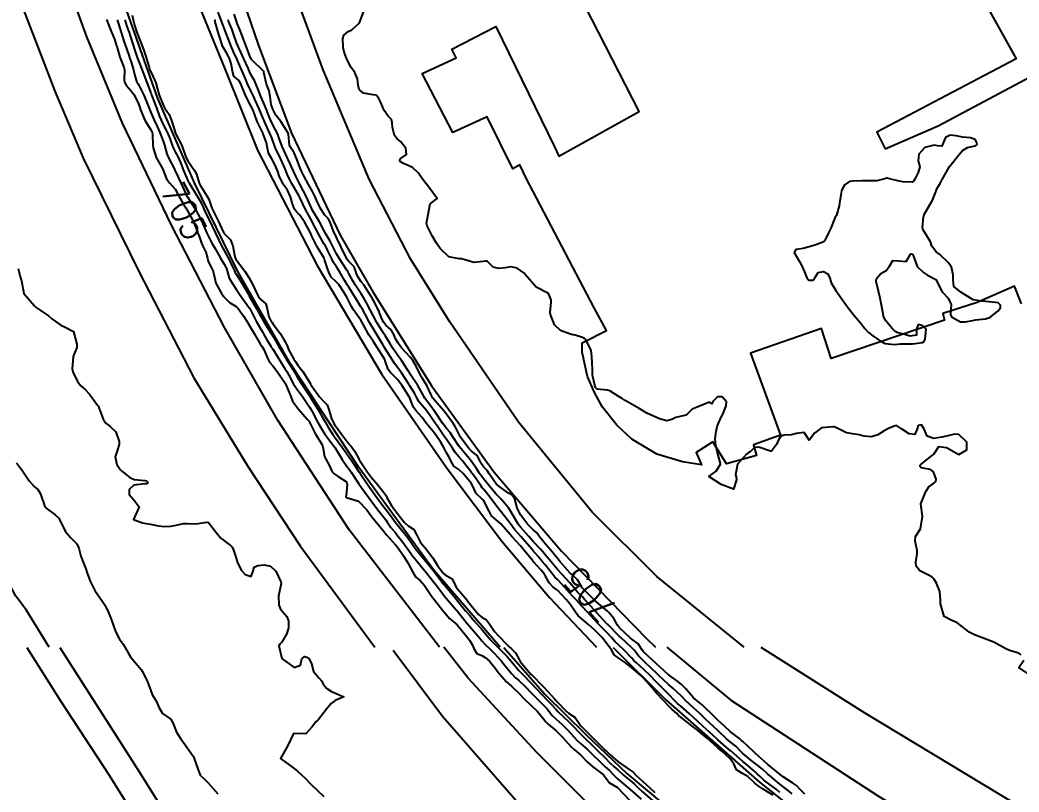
# Model space of a CAD drawing. Header units: metres. Extents: x 298520 to 308411, y 7433745 to 7450750.
# Drawn here: x 307827.7 to 307987.7, y 7434226.7 to 7434350.4 of the extents above; entities that cross this region are included whole.
import ezdxf
from ezdxf.enums import TextEntityAlignment as Align

# ---------------------------------------------------------------- set-up
doc = ezdxf.new("R2010")
doc.units = ezdxf.units.M
doc.header["$LTSCALE"] = 10
for name, color, linetype in [('Cotas', 45, 'Continuous'), ('Curvas de Nivel 1m', 11, 'Continuous'), ('Curvas de Nivel 5m', 15, 'Continuous'), ('Edificações', 30, 'Continuous'), ('Hidrografia', 140, 'Continuous'), ('Linha Férrea', 251, 'TRACKS'), ('Vias Primárias', 230, 'Continuous')]:
    doc.layers.add(name, color=color, linetype=linetype)
doc.styles.add('Style-STANDARD', font='STANDARD.shx')
doc.linetypes.add('TRACKS', pattern='A,0.15,[130,ltypeshp.shx,S=0.25,R=0,X=0,Y=0],0.15', length=0.3)

msp = doc.modelspace()

# ---------------------------------------------------------------- linework, layer by layer
at = {"layer": 'Curvas de Nivel 1m', "flags": 128}
for points, elevation in [([(307845.68, 7434351.2), (307845.88, 7434350.41), (307846.07, 7434349.6), (307846.46, 7434348.4), (307846.85, 7434347.32), (307847.24, 7434346.39), (307847.51, 7434345.7), (307847.94, 7434344.38), (307848.4, 7434342.77), (307848.54, 7434342.37), (307848.78, 7434341.87), (307849.49, 7434340.36), (307849.77, 7434339.35), (307850.04, 7434338.36), (307850.72, 7434336.64), (307850.89, 7434336.35), (307851.64, 7434335.27), (307852, 7434334.33), (307852.57, 7434332.42), (307852.61, 7434332.32), (307852.63, 7434332.28), (307852.66, 7434332.2), (307853.65, 7434330.31), (307854.2, 7434328.73), (307854.37, 7434328.3), (307854.62, 7434327.86), (307855.7, 7434326.28), (307856, 7434325.69), (307856.42, 7434324.27), (307856.57, 7434323.95), (307857.67, 7434322.26), (307857.96, 7434321.69), (307858.47, 7434320.25), (307858.49, 7434320.21), (307858.52, 7434320.13), (307859.46, 7434318.24), (307860.34, 7434316.37), (307860.4, 7434316.23), (307860.47, 7434316.14), (307861.46, 7434315.21), (307861.81, 7434314.21), (307862.14, 7434312.49), (307862.26, 7434312.2), (307862.32, 7434312.1), (307862.42, 7434311.92), (307863.72, 7434310.19), (307864.39, 7434309.15), (307864.94, 7434308.17), (307865.38, 7434307.16), (307865.87, 7434306.16), (307866.35, 7434305.56), (307867.13, 7434304.94), (307867.34, 7434304.14), (307867.6, 7434302.85), (307867.97, 7434302.13), (307868.1, 7434301.93), (307868.3, 7434301.66), (307869.45, 7434300.12), (307870.27, 7434298.72), (307870.49, 7434298.33), (307870.55, 7434298.11), (307870.72, 7434297.64), (307871.58, 7434296.09), (307871.83, 7434295.68), (307872.22, 7434295.12), (307873.03, 7434294.07), (307874.18, 7434292.2), (307874.27, 7434292.06), (307874.47, 7434291.77), (307875.69, 7434290.04), (307876.16, 7434289.5), (307876.91, 7434288.78), (307877.19, 7434288.02), (307877.6, 7434286.53), (307877.87, 7434286.01), (307877.96, 7434285.86), (307878.11, 7434285.63), (307879.27, 7434284), (307880.08, 7434282.92), (307880.86, 7434281.98), (307881.37, 7434281.28), (307882.04, 7434280.02), (307882.07, 7434279.96), (307882.12, 7434279.88), (307883.37, 7434277.95), (307884.01, 7434277.12), (307885.02, 7434275.93), (307885.98, 7434274.73), (307886.33, 7434274.27), (307886.5, 7434273.91), (307887.21, 7434272.65), (307887.76, 7434271.89), (307887.84, 7434271.79), (307887.94, 7434271.66), (307889.3, 7434269.88), (307889.92, 7434269.35), (307890.81, 7434268.76), (307891.27, 7434267.85), (307891.89, 7434266.7), (307892.61, 7434265.83), (307893.86, 7434264.24), (307894.12, 7434263.82), (307894.62, 7434263.03), (307895.5, 7434261.8), (307895.82, 7434261.53), (307896.92, 7434260.88), (307897.45, 7434259.78), (307897.57, 7434259.54), (307897.8, 7434259.27), (307899.06, 7434257.76), (307899.77, 7434256.86), (307900.69, 7434255.74), (307901.18, 7434255.16), (307901.74, 7434254.69), (307902.37, 7434254.34), (307902.86, 7434253.71), (307903.71, 7434252.46), (307904.4, 7434251.69), (307905.69, 7434250.35), (307906.03, 7434250.02), (307906.46, 7434249.67), (307907.07, 7434249.05), (307907.67, 7434247.96), (307907.82, 7434247.65), (307908.63, 7434246.66), (307909.54, 7434245.63), (307909.63, 7434245.53), (307911.53, 7434243.61), (307911.61, 7434243.52), (307913.36, 7434241.58), (307913.46, 7434241.46), (307913.58, 7434241.35), (307915.3, 7434239.56), (307915.56, 7434239.37), (307916.65, 7434238.64), (307917.4, 7434237.53), (307917.54, 7434237.34), (307919.38, 7434235.51), (307919.51, 7434235.38), (307921.41, 7434233.49), (307921.49, 7434233.41), (307922.27, 7434232.69), (307923.47, 7434231.63), (307923.66, 7434231.46), (307925.45, 7434230.22), (307925.93, 7434229.92), (307926.38, 7434229.43), (307926.92, 7434228.9), (307927.43, 7434228.44), (307928.58, 7434227.4), (307929.41, 7434226.66)], 702), ([(307949.42, 7434226.67), (307948.8, 7434227.16), (307947.43, 7434228.18), (307946.87, 7434228.61), (307946.29, 7434229.19), (307945.86, 7434229.61), (307945.45, 7434229.95), (307943.96, 7434231.22), (307943.47, 7434231.63), (307941.61, 7434233.25), (307941.55, 7434233.3), (307941.49, 7434233.35), (307940.77, 7434233.99), (307939.51, 7434235.11), (307939.33, 7434235.27), (307937.54, 7434236.87), (307937.06, 7434237.3), (307936.28, 7434238.04), (307935.56, 7434238.71), (307934.89, 7434239.33), (307933.57, 7434240.47), (307933.1, 7434240.87), (307932.62, 7434241.35), (307931.6, 7434242.39), (307930.6, 7434243.38), (307929.62, 7434244.38), (307928.66, 7434245.4), (307927.65, 7434246.38), (307926.45, 7434247.43), (307926.05, 7434247.82), (307925.67, 7434248.23), (307924.49, 7434249.45), (307923.69, 7434250.2), (307923.04, 7434250.81), (307922.44, 7434251.48), (307921.71, 7434252.26), (307920.49, 7434253.5), (307919.74, 7434254.3), (307918.63, 7434255.52), (307917.77, 7434256.47), (307916.74, 7434257.55), (307916.28, 7434258.04), (307915.79, 7434258.59), (307914.95, 7434259.57), (307913.81, 7434260.75), (307913.4, 7434261.17), (307913.07, 7434261.59), (307911.85, 7434263.1), (307911.41, 7434263.61), (307910.69, 7434264.45), (307909.87, 7434265.42), (307909.69, 7434265.63), (307908.27, 7434267.28), (307907.94, 7434267.65), (307907.9, 7434267.69), (307906.98, 7434268.73), (307906.26, 7434269.67), (307906.13, 7434269.88), (307905.93, 7434270.18), (307904.76, 7434271.69), (307903.96, 7434272.7), (307903.19, 7434273.71), (307902.67, 7434274.4), (307901.99, 7434275.2), (307901.75, 7434275.48), (307901.58, 7434275.73), (307900.5, 7434277.25), (307900.14, 7434277.75), (307900.09, 7434277.81), (307900.02, 7434277.91), (307898.6, 7434279.76), (307898.05, 7434280.39), (307897.41, 7434281.13), (307896.99, 7434281.79), (307896.08, 7434283.17), (307895.63, 7434283.8), (307894.52, 7434285.4), (307894.23, 7434285.82), (307894.12, 7434285.99), (307892.84, 7434287.83), (307892.15, 7434288.65), (307891.59, 7434289.28), (307891.29, 7434289.85), (307890.92, 7434290.61), (307890.18, 7434291.78), (307890.12, 7434291.87), (307890, 7434292.06), (307888.82, 7434293.88), (307888.22, 7434294.7), (307887.71, 7434295.38), (307887.39, 7434295.9), (307886.26, 7434297.68), (307886.11, 7434297.92), (307885.88, 7434298.31), (307884.95, 7434299.93), (307884.29, 7434301), (307883.72, 7434301.95), (307883.01, 7434303.27), (307882.65, 7434303.96), (307882.34, 7434304.48), (307881.76, 7434305.38), (307881.41, 7434305.97), (307880.38, 7434307.59), (307880.12, 7434307.99), (307879.75, 7434308.63), (307878.98, 7434310), (307878.41, 7434310.86), (307877.95, 7434311.55), (307877.71, 7434312.02), (307877.05, 7434313.42), (307876.74, 7434314.04), (307876.64, 7434314.22), (307876.46, 7434314.52), (307875.58, 7434316.05), (307874.58, 7434317.98), (307874.54, 7434318.06), (307874.5, 7434318.12), (307873.45, 7434320.07), (307872.54, 7434321.98), (307872.51, 7434322.05), (307872.5, 7434322.08), (307872.44, 7434322.18), (307871.33, 7434324.1), (307871.07, 7434324.59), (307870.59, 7434325.59), (307870.34, 7434326.11), (307870.18, 7434326.54), (307869.5, 7434328.12), (307868.64, 7434329.88), (307868.56, 7434330.05), (307868.52, 7434330.13), (307868.05, 7434331.53), (307867.81, 7434332.14), (307867.06, 7434333.79), (307866.88, 7434334.16), (307866.82, 7434334.29), (307866.7, 7434334.62), (307866.05, 7434336.17), (307865.45, 7434337.46), (307865.11, 7434338.18), (307865, 7434338.43), (307864.75, 7434338.93), (307864.17, 7434340.19), (307863.72, 7434341.24), (307863.33, 7434342.19), (307862.8, 7434343.45), (307862.46, 7434344.21), (307861.94, 7434345.33), (307861.56, 7434346.22), (307860.86, 7434347.98), (307860.76, 7434348.23), (307860.7, 7434348.4), (307860.02, 7434350.24), (307859.46, 7434351.68)], 703), ([(307988.05, 7434248.69), (307987.69, 7434248.99), (307986.34, 7434249.36), (307985.69, 7434249.62), (307983.7, 7434250.74), (307981.71, 7434251.5), (307980.6, 7434251.9), (307979.73, 7434252.34), (307979.16, 7434252.8), (307977.74, 7434253.9), (307977.08, 7434254.15), (307975.75, 7434254.84), (307975.16, 7434256.85), (307975.14, 7434257.49), (307975.03, 7434258.85), (307974.49, 7434260.18), (307974.09, 7434260.86), (307973.83, 7434261.16), (307973.21, 7434261.49), (307971.84, 7434262.14), (307971.25, 7434262.9), (307971.19, 7434263.56), (307971.4, 7434264.89), (307971.38, 7434265.4), (307971.1, 7434266.9), (307971.12, 7434267.68), (307971.92, 7434268.89), (307972.28, 7434270.88), (307971.97, 7434272.89), (307972.8, 7434274.88), (307973.28, 7434275.6), (307974.01, 7434276.14), (307974.38, 7434276.49), (307974.46, 7434276.86), (307974.03, 7434278), (307973.54, 7434278.37), (307972.04, 7434278.67), (307971.88, 7434278.89), (307971.86, 7434279.08), (307972.05, 7434279.23), (307974.06, 7434280.86), (307974.85, 7434282.08), (307976.08, 7434281.9), (307978.06, 7434280.81), (307979.34, 7434281.53), (307979.37, 7434282.8), (307978.1, 7434283.98), (307977.36, 7434284.07), (307976.1, 7434283.71), (307975.36, 7434283.59), (307974.1, 7434283.34), (307972.98, 7434283.75), (307972.55, 7434284.88), (307972.12, 7434285.55), (307971.59, 7434285.43), (307971.38, 7434284.9), (307971.02, 7434283.98), (307970.11, 7434284.13), (307968.92, 7434284.92), (307968.12, 7434285.44), (307967.7, 7434285.35), (307966.83, 7434284.95), (307966.11, 7434284.57), (307965.13, 7434283.94), (307964.1, 7434283.64), (307962.84, 7434283.74), (307962.1, 7434283.93), (307961.03, 7434284.09), (307960.11, 7434284.26), (307958.51, 7434285.05), (307958.12, 7434285.21), (307957.93, 7434285.24), (307956.11, 7434285.08), (307954.97, 7434284.23), (307954.09, 7434283.1), (307953.3, 7434284.31), (307952.1, 7434284.17), (307951.27, 7434283.97), (307950.1, 7434283.89), (307949.55, 7434283.71), (307949.18, 7434283.16), (307948.86, 7434282.38), (307948.07, 7434281.31), (307947.92, 7434281.32), (307946.07, 7434281.97), (307945.38, 7434281.9), (307944.66, 7434281.21), (307944.28, 7434281), (307944.06, 7434280.86), (307942.62, 7434279.24), (307942.31, 7434277.53), (307942.41, 7434277.24), (307942.5, 7434276.76), (307941.99, 7434275.25), (307940, 7434276.01), (307938.02, 7434277.29), (307939.2, 7434278.11), (307939.93, 7434279.27), (307939.93, 7434279.38), (307939.37, 7434281.28), (307939.14, 7434282.22), (307939.05, 7434283.28), (307939.16, 7434284.22), (307939.39, 7434285.28), (307939.58, 7434285.82), (307940.14, 7434286.97), (307940.24, 7434287.17), (307940.28, 7434287.27), (307940.84, 7434288.58), (307940.87, 7434289.26), (307940.17, 7434290.04), (307939.42, 7434290.03), (307938.69, 7434289.28), (307938.52, 7434288.93), (307938.16, 7434289.11), (307938, 7434289.13), (307936.15, 7434288.4), (307935.4, 7434288.07), (307934.65, 7434287.33), (307934.36, 7434287.12), (307934.14, 7434287.04), (307932.74, 7434286.75), (307932.13, 7434286.42), (307931.32, 7434286.18), (307930.13, 7434286.52), (307928.14, 7434287.41), (307926.88, 7434288.16), (307926.15, 7434288.58), (307924.66, 7434289.45), (307924.17, 7434289.75), (307923.5, 7434290.13), (307922.18, 7434291.01), (307921.8, 7434291.11), (307920.18, 7434291.26), (307919.91, 7434291.51), (307919.79, 7434291.91), (307919.44, 7434293.52), (307919.39, 7434294.35), (307919.38, 7434295.52), (307919.33, 7434296.44), (307919.21, 7434297.52), (307918.28, 7434299.26), (307918.14, 7434299.4), (307917.83, 7434299.54), (307916.63, 7434299.9), (307916.29, 7434299.99), (307915.71, 7434300.14), (307914.29, 7434300.67), (307913.32, 7434301.59), (307912.67, 7434303.25), (307912.64, 7434303.6), (307912.78, 7434305.16), (307912.79, 7434305.6), (307912.37, 7434306.6), (307910.38, 7434307.63), (307908.63, 7434309.65), (307908.41, 7434309.89), (307907.37, 7434310.63), (307906.41, 7434310.85), (307905.41, 7434310.7), (307904.41, 7434310.62), (307903.51, 7434310.81), (307902.58, 7434311.72), (307902.42, 7434311.79), (307902.35, 7434311.79), (307901.93, 7434311.73), (307900.42, 7434311.55), (307899.73, 7434311.76), (307898.43, 7434312.12), (307898.07, 7434312.14), (307896.43, 7434312.45), (307895.04, 7434313.81), (307894.46, 7434314.67), (307893.74, 7434315.83), (307892.92, 7434317.41), (307892.84, 7434317.84), (307893.12, 7434319.23), (307893.2, 7434319.83), (307893.4, 7434320.97), (307894.54, 7434321.82), (307893.02, 7434323.84), (307892.58, 7434324.41), (307891.98, 7434325.24), (307891.55, 7434325.86), (307890.61, 7434326.79), (307889.04, 7434327.46), (307888.62, 7434327.73), (307888.55, 7434327.89), (307888.63, 7434328.17), (307889.63, 7434328.88), (307889.54, 7434329.88), (307888.65, 7434330.93), (307888.13, 7434331.37), (307887.72, 7434331.9), (307887.39, 7434333.2), (307887.34, 7434333.91), (307887.23, 7434334.45), (307886.7, 7434335.01), (307886.07, 7434335.93), (307885.5, 7434337.17), (307885.17, 7434337.94), (307884.75, 7434338.34), (307884.29, 7434338.4), (307882.75, 7434338.66), (307882.07, 7434339.29), (307881.89, 7434339.97), (307881.76, 7434340.97), (307881.34, 7434341.98), (307880.79, 7434342.77), (307880.11, 7434344), (307879.72, 7434345.11), (307879.5, 7434346), (307879.41, 7434347.45), (307879.59, 7434348), (307880.3, 7434348.57), (307880.87, 7434348.83), (307882.12, 7434349.97), (307882.78, 7434351.84)], 706), ([(307843.32, 7434350.44), (307843.53, 7434349.78), (307843.93, 7434348.43), (307844.43, 7434346.83), (307844.57, 7434346.42), (307844.83, 7434345.7), (307845.15, 7434344.75), (307845.26, 7434344.41), (307845.54, 7434343.67), (307845.91, 7434342.4), (307846.06, 7434341.68), (307846.47, 7434340.39), (307846.59, 7434340.22), (307846.76, 7434339.96), (307847.58, 7434338.38), (307848.18, 7434336.91), (307848.39, 7434336.37), (307848.71, 7434335.6), (307849.24, 7434334.36), (307849.72, 7434333.32), (307850.15, 7434332.36), (307850.65, 7434331), (307850.82, 7434330.52), (307850.86, 7434330.35), (307851.25, 7434328.96), (307851.52, 7434328.34), (307852.52, 7434326.4), (307852.55, 7434326.32), (307852.57, 7434326.29), (307852.59, 7434326.25), (307853.51, 7434324.31), (307854.31, 7434322.54), (307854.42, 7434322.3), (307854.54, 7434322.1), (307855.67, 7434320.29), (307856.51, 7434318.78), (307856.67, 7434318.45), (307856.75, 7434318.28), (307857, 7434317.77), (307857.66, 7434316.26), (307857.91, 7434315.7), (307858.46, 7434314.67), (307858.7, 7434314.25), (307859.02, 7434313.67), (307859.84, 7434312.24), (307860.41, 7434311.29), (307860.79, 7434310.6), (307860.91, 7434310.22), (307861.25, 7434309.07), (307861.74, 7434308.21), (307862.37, 7434307.3), (307863.08, 7434306.19), (307864.34, 7434304.48), (307864.53, 7434304.18), (307864.76, 7434303.74), (307865.55, 7434302.17), (307866.29, 7434300.87), (307866.56, 7434300.43), (307866.73, 7434300.15), (307867.28, 7434299.15), (307867.92, 7434298.14), (307868.26, 7434297.61), (307869.16, 7434296.12), (307870.22, 7434294.49), (307870.36, 7434294.26), (307870.46, 7434294.11), (307870.81, 7434293.5), (307871.54, 7434292.09), (307871.78, 7434291.68), (307872.17, 7434291.18), (307872.98, 7434290.07), (307874.15, 7434288.33), (307874.32, 7434288.06), (307874.52, 7434287.67), (307875.36, 7434286.05), (307876.1, 7434284.75), (307876.37, 7434284.31), (307876.56, 7434284.03), (307878.06, 7434282.09), (307878.12, 7434282.01), (307878.21, 7434281.86), (307879.31, 7434280), (307880.03, 7434279), (307880.47, 7434278.43), (307880.78, 7434277.98), (307882, 7434276.1), (307882.09, 7434275.96), (307882.35, 7434275.59), (307883.53, 7434273.94), (307883.96, 7434273.35), (307885.04, 7434271.93), (307885.93, 7434270.81), (307886.33, 7434270.32), (307886.59, 7434269.91), (307887.11, 7434269.1), (307887.91, 7434268.18), (307888.15, 7434267.89), (307889.03, 7434266.74), (307889.67, 7434265.87), (307889.87, 7434265.59), (307890.59, 7434264.59), (307891.18, 7434263.85), (307891.84, 7434263.05), (307892.83, 7434261.83), (307893.81, 7434260.59), (307894.41, 7434259.81), (307895.79, 7434258.05), (307895.9, 7434257.91), (307895.99, 7434257.8), (307897.6, 7434255.93), (307897.73, 7434255.77), (307899.33, 7434253.75), (307899.73, 7434253.3), (307901.07, 7434251.73), (307901.35, 7434251.38), (307901.7, 7434250.97), (307902.29, 7434250.31), (307902.9, 7434249.71), (307903.31, 7434249.33), (307903.68, 7434248.98), (307904.82, 7434247.69), (307905.65, 7434246.69), (307906.48, 7434245.67), (307907.04, 7434245.07), (307907.62, 7434244.58), (307908.64, 7434243.64), (307909.6, 7434242.64), (307910.6, 7434241.62), (307911.57, 7434240.64), (307912.08, 7434240.12), (307912.48, 7434239.6), (307912.94, 7434238.97), (307913.55, 7434238.44), (307914.56, 7434237.57), (307915.53, 7434236.59), (307916.45, 7434235.55), (307916.94, 7434234.97), (307917.5, 7434234.5), (307918.64, 7434233.52), (307919.48, 7434232.68), (307920.69, 7434231.5), (307921.46, 7434230.78), (307922.12, 7434230.15), (307922.8, 7434229.47), (307923.11, 7434229.14), (307923.44, 7434228.85), (307925.07, 7434227.44), (307925.42, 7434227.13), (307927.23, 7434225.58)], 704), ([(307844.51, 7434350.42), (307844.87, 7434349.36), (307845.12, 7434348.67), (307845.2, 7434348.41), (307845.37, 7434347.89), (307845.86, 7434346.4), (307846.09, 7434345.67), (307846.5, 7434344.39), (307846.8, 7434343.58), (307847.3, 7434342.38), (307847.64, 7434341.52), (307848.05, 7434340.38), (307848.74, 7434338.56), (307848.82, 7434338.37), (307848.86, 7434338.25), (307849.59, 7434336.36), (307850.1, 7434334.96), (307850.35, 7434334.35), (307850.68, 7434333.66), (307851.35, 7434332.34), (307851.72, 7434331.4), (307852.08, 7434330.33), (307852.24, 7434329.93), (307852.63, 7434329.2), (307853.1, 7434328.32), (307853.49, 7434327.44), (307853.94, 7434326.31), (307854.58, 7434324.79), (307854.73, 7434324.45), (307854.81, 7434324.3), (307855.19, 7434323.67), (307856.07, 7434322.28), (307856.53, 7434321.48), (307856.94, 7434320.69), (307857.13, 7434320.27), (307857.57, 7434319.32), (307858.06, 7434318.26), (307858.49, 7434317.37), (307859.05, 7434316.24), (307859.58, 7434315.12), (307860.02, 7434314.23), (307860.44, 7434313.48), (307861.12, 7434312.22), (307861.55, 7434311.35), (307862.07, 7434310.21), (307862.17, 7434309.97), (307862.4, 7434309.61), (307863.29, 7434308.19), (307864.36, 7434306.37), (307864.46, 7434306.18), (307864.6, 7434305.92), (307865.6, 7434304.17), (307866.31, 7434302.89), (307866.74, 7434302.15), (307867.34, 7434301.19), (307868.02, 7434300.13), (307868.12, 7434299.97), (307868.28, 7434299.71), (307869.2, 7434298.12), (307870.24, 7434296.33), (307870.37, 7434296.11), (307871.09, 7434294.97), (307871.62, 7434294.09), (307872.2, 7434293.15), (307872.89, 7434292.07), (307874.16, 7434290.13), (307874.21, 7434290.06), (307874.28, 7434289.94), (307875.43, 7434288.05), (307876.12, 7434286.82), (307876.58, 7434286.03), (307877.16, 7434285.08), (307877.81, 7434284.01), (307878.09, 7434283.62), (307879.29, 7434282), (307880.05, 7434280.91), (307880.43, 7434280.37), (307880.7, 7434279.98), (307881.25, 7434279.18), (307882.02, 7434278.04), (307882.08, 7434277.96), (307882.2, 7434277.78), (307883.46, 7434275.95), (307883.99, 7434275.21), (307884.89, 7434273.93), (307885.95, 7434272.47), (307886.39, 7434271.91), (307887.07, 7434271.04), (307887.89, 7434269.89), (307887.91, 7434269.87), (307887.92, 7434269.85), (307889.51, 7434267.87), (307889.9, 7434267.37), (307890.98, 7434265.85), (307891.36, 7434265.34), (307891.86, 7434264.72), (307892.61, 7434263.83), (307893.83, 7434262.34), (307894.23, 7434261.82), (307895.63, 7434259.98), (307895.76, 7434259.8), (307895.8, 7434259.75), (307896.71, 7434258.71), (307897.45, 7434257.77), (307897.78, 7434257.37), (307899.08, 7434255.76), (307899.75, 7434254.98), (307900.33, 7434254.33), (307900.84, 7434253.73), (307901.72, 7434252.71), (307902.58, 7434251.71), (307903.1, 7434251.11), (307903.69, 7434250.54), (307904.52, 7434249.69), (307905.67, 7434248.49), (307906.07, 7434248.08), (307906.4, 7434247.67), (307907.64, 7434246.18), (307908.14, 7434245.64), (307909.62, 7434244.12), (307910.09, 7434243.63), (307911.59, 7434242.06), (307912.02, 7434241.6), (307912.77, 7434240.79), (307913.57, 7434239.96), (307913.94, 7434239.58), (307915.55, 7434238.05), (307915.8, 7434237.81), (307916.05, 7434237.55), (307917.52, 7434235.99), (307918, 7434235.53), (307919.5, 7434234.08), (307920.09, 7434233.5), (307921.47, 7434232.14), (307922.15, 7434231.48), (307922.82, 7434230.83), (307923.45, 7434230.27), (307924.38, 7434229.45), (307925.43, 7434228.56), (307926.06, 7434228.06), (307926.72, 7434227.42), (307927.41, 7434226.76), (307929.04, 7434225.39)], 703), ([(307948.37, 7434226.2), (307947.42, 7434226.77), (307946.73, 7434227.18), (307945.94, 7434227.7), (307945.43, 7434228.13), (307944.28, 7434229.21), (307943.45, 7434229.68), (307942.48, 7434230.26), (307942.04, 7434231.24), (307941.47, 7434232.03), (307940.1, 7434233.26), (307939.5, 7434233.8), (307937.83, 7434235.29), (307937.52, 7434235.56), (307936.15, 7434236.69), (307935.54, 7434237.15), (307935.32, 7434237.32), (307933.56, 7434238.7), (307933.21, 7434239), (307932.87, 7434239.35), (307932.17, 7434239.97), (307931.57, 7434240.55), (307930.79, 7434241.38), (307929.6, 7434242.63), (307928.97, 7434243.4), (307927.63, 7434244.91), (307927.38, 7434245.17), (307927.14, 7434245.42), (307925.65, 7434246.66), (307924.63, 7434247.45), (307923.67, 7434248.14), (307922.91, 7434248.71), (307922.45, 7434249.48), (307922.13, 7434249.93), (307921.69, 7434250.49), (307920.94, 7434251.5), (307919.72, 7434252.73), (307918.84, 7434253.52), (307917.74, 7434254.41), (307917.14, 7434254.93), (307916.71, 7434255.55), (307915.77, 7434256.85), (307915.19, 7434257.57), (307913.8, 7434259.07), (307913.51, 7434259.3), (307913.07, 7434259.59), (307912.45, 7434260.24), (307911.82, 7434261.43), (307911.73, 7434261.61), (307911.14, 7434262.31), (307909.97, 7434263.63), (307909.91, 7434263.69), (307909.85, 7434263.76), (307908.32, 7434265.65), (307907.88, 7434266.15), (307906.52, 7434267.67), (307906.23, 7434268), (307905.91, 7434268.38), (307904.73, 7434269.69), (307903.93, 7434270.41), (307903.22, 7434270.99), (307902.86, 7434271.71), (307901.97, 7434273.48), (307901.7, 7434273.72), (307900.78, 7434274.54), (307900.25, 7434275.75), (307900, 7434276.19), (307898.72, 7434277.76), (307898.03, 7434278.37), (307897.19, 7434278.93), (307896.71, 7434279.79), (307896.5, 7434280.25), (307896.06, 7434281.06), (307895.65, 7434281.8), (307895.07, 7434282.82), (307894.4, 7434283.82), (307894.1, 7434284.22), (307892.8, 7434285.83), (307892.13, 7434286.72), (307891.1, 7434287.86), (307890.7, 7434288.41), (307890.17, 7434289.87), (307888.88, 7434291.88), (307888.2, 7434292.79), (307887.05, 7434293.91), (307886.7, 7434294.39), (307886.23, 7434295.8), (307886.2, 7434295.92), (307886.14, 7434296.01), (307884.95, 7434297.93), (307884.27, 7434298.96), (307883.62, 7434299.95), (307882.79, 7434301.46), (307882.52, 7434301.96), (307882.31, 7434302.3), (307881.15, 7434303.98), (307880.84, 7434304.49), (307880.35, 7434305.47), (307880.07, 7434305.99), (307879.58, 7434306.78), (307878.8, 7434308.01), (307878.39, 7434308.48), (307877.56, 7434309.19), (307877.17, 7434310.03), (307876.97, 7434310.59), (307876.51, 7434312.04), (307876.43, 7434312.23), (307875.34, 7434314.05), (307874.47, 7434315.8), (307874.36, 7434316.06), (307874.23, 7434316.31), (307873.29, 7434318.07), (307872.51, 7434319.18), (307872.05, 7434319.62), (307871.72, 7434320.09), (307871.38, 7434320.94), (307871.06, 7434322.1), (307870.56, 7434323.14), (307869.86, 7434324.12), (307869.25, 7434325.46), (307869.01, 7434326.13), (307868.61, 7434327.17), (307868.06, 7434328.14), (307867.55, 7434329.07), (307867.34, 7434330.15), (307867.22, 7434330.72), (307866.69, 7434332.16), (307866.66, 7434332.22), (307865.72, 7434334.17), (307865.11, 7434335.78), (307864.95, 7434336.18), (307864.72, 7434336.63), (307863.91, 7434338.19), (307863.33, 7434339.62), (307863.1, 7434340.2), (307862.77, 7434340.7), (307861.99, 7434341.43), (307861.75, 7434342.22), (307861.57, 7434343.45), (307861.29, 7434344.22), (307861.14, 7434344.55), (307860.82, 7434345.15), (307860.17, 7434346.24), (307859.83, 7434347.26), (307859.55, 7434348.24), (307859.01, 7434350.12), (307858.97, 7434350.25), (307858.88, 7434350.43)], 702), ([(307951.41, 7434226.41), (307950.52, 7434227.14), (307949.43, 7434227.99), (307948.01, 7434229.16), (307947.45, 7434229.66), (307946.64, 7434230.37), (307945.6, 7434231.2), (307945.46, 7434231.31), (307944.98, 7434231.69), (307943.49, 7434232.92), (307943.18, 7434233.22), (307942.35, 7434234.09), (307941.51, 7434234.74), (307940.88, 7434235.26), (307939.53, 7434236.54), (307938.74, 7434237.28), (307937.55, 7434238.37), (307937.08, 7434238.82), (307936.58, 7434239.3), (307936.06, 7434239.8), (307935.57, 7434240.22), (307934.37, 7434241.33), (307933.59, 7434242.12), (307932.28, 7434243.36), (307931.91, 7434243.66), (307931.62, 7434243.9), (307930.04, 7434245.39), (307929.64, 7434245.77), (307927.89, 7434247.41), (307927.67, 7434247.63), (307926.8, 7434248.55), (307926.06, 7434249.43), (307925.89, 7434249.64), (307925.69, 7434249.83), (307923.97, 7434251.46), (307923.71, 7434251.72), (307921.9, 7434253.49), (307921.82, 7434253.58), (307921.73, 7434253.68), (307920.07, 7434255.51), (307919.76, 7434255.85), (307918.21, 7434257.53), (307917.79, 7434257.97), (307917.02, 7434258.77), (307916.39, 7434259.55), (307916.13, 7434259.88), (307915.81, 7434260.23), (307914.54, 7434261.57), (307913.83, 7434262.36), (307912.77, 7434263.59), (307911.86, 7434264.71), (307911.46, 7434265.2), (307911.09, 7434265.61), (307909.89, 7434266.88), (307909.21, 7434267.64), (307907.92, 7434269.12), (307907.67, 7434269.41), (307907.5, 7434269.66), (307906.92, 7434270.65), (307906.32, 7434271.67), (307905.95, 7434272.25), (307904.73, 7434273.69), (307903.98, 7434274.45), (307903.4, 7434275.12), (307902.92, 7434275.71), (307902.01, 7434276.82), (307901.34, 7434277.73), (307900.83, 7434278.54), (307900.04, 7434279.68), (307899.99, 7434279.75), (307899.7, 7434280.1), (307898.32, 7434281.77), (307898.07, 7434282.1), (307896.95, 7434283.79), (307896.61, 7434284.3), (307896.1, 7434284.92), (307895.42, 7434285.81), (307894.14, 7434287.7), (307894.06, 7434287.82), (307893.78, 7434288.19), (307892.59, 7434289.84), (307892.17, 7434290.53), (307891.71, 7434291.38), (307891.43, 7434291.85), (307890.21, 7434293.68), (307890.09, 7434293.87), (307889.87, 7434294.22), (307888.83, 7434295.88), (307888.24, 7434296.66), (307887.38, 7434297.9), (307886.97, 7434298.61), (307886.28, 7434299.74), (307886.17, 7434299.92), (307885.96, 7434300.25), (307884.9, 7434301.93), (307884.32, 7434302.98), (307883.82, 7434303.95), (307883.21, 7434305.08), (307882.73, 7434305.96), (307882.36, 7434306.55), (307881.41, 7434307.97), (307881.02, 7434308.61), (307880.4, 7434309.77), (307880.28, 7434309.99), (307880.06, 7434310.33), (307879, 7434312), (307878.44, 7434312.95), (307877.9, 7434314.02), (307877.42, 7434314.98), (307876.77, 7434316.04), (307876.48, 7434316.53), (307875.69, 7434318.05), (307874.52, 7434319.99), (307874.48, 7434320.06), (307874.45, 7434320.13), (307873.62, 7434322.07), (307872.57, 7434324.08), (307871.9, 7434325.41), (307871.57, 7434326.1), (307870.69, 7434328.04), (307870.66, 7434328.11), (307870.65, 7434328.14), (307870.62, 7434328.19), (307869.72, 7434330.12), (307869.2, 7434331.58), (307869.01, 7434332.13), (307868.67, 7434332.79), (307867.98, 7434334.14), (307867.6, 7434335.04), (307867.17, 7434336.15), (307866.73, 7434337.18), (307866.32, 7434338.16), (307865.86, 7434339.27), (307865.51, 7434340.17), (307865.28, 7434340.69), (307864.78, 7434341.59), (307864.49, 7434342.18), (307864.26, 7434342.71), (307863.6, 7434344.19), (307862.83, 7434345.83), (307862.71, 7434346.08), (307862.66, 7434346.2), (307862.54, 7434346.5), (307861.94, 7434348.21), (307861.64, 7434348.99), (307861.15, 7434350.23), (307861.07, 7434350.41)], 704), ([(307827.42, 7434310.62), (307827.75, 7434309.25), (307827.99, 7434308.61), (307828.35, 7434306.61), (307830.06, 7434304.59), (307830.33, 7434304.35), (307830.96, 7434303.94), (307832.31, 7434303), (307832.82, 7434302.55), (307834.29, 7434301.54), (307834.98, 7434301.22), (307836.28, 7434300.51), (307836.85, 7434298.5), (307836.84, 7434297.92), (307836.23, 7434296.51), (307836.1, 7434294.51), (307836.21, 7434294.06), (307836.92, 7434292.5), (307837.47, 7434291.79), (307838.17, 7434291.21), (307838.86, 7434290.48), (307840.15, 7434288.72), (307840.26, 7434288.59), (307840.33, 7434288.47), (307840.42, 7434288.18), (307841.06, 7434286.46), (307841.48, 7434285.82), (307842.1, 7434285.36), (307843.1, 7434284.43), (307843.63, 7434282.87), (307843.61, 7434282.42), (307843.26, 7434281.21), (307842.98, 7434280.43), (307843.26, 7434279.2), (307843.76, 7434278.42), (307844.02, 7434278.13), (307845.32, 7434277.09), (307846, 7434276.77), (307847.74, 7434276.63), (307848, 7434276.6), (307848.22, 7434276.37), (307848.16, 7434276.19), (307847.99, 7434276.1), (307847.71, 7434276.09), (307845.99, 7434275.86), (307845.21, 7434275.18), (307845.21, 7434274.41), (307845.96, 7434273.55), (307846.83, 7434272.39), (307845.92, 7434270.4), (307847.37, 7434269.83), (307847.92, 7434269.74), (307848.63, 7434269.64), (307849.91, 7434269.37), (307850.84, 7434269.27), (307851.91, 7434269.32), (307852.76, 7434269.47), (307853.92, 7434269.72), (307854.49, 7434269.72), (307855.92, 7434269.7), (307857.64, 7434269.98), (307857.92, 7434269.92), (307859.2, 7434268.24), (307859.89, 7434267.42), (307861.46, 7434266.21), (307861.67, 7434266), (307861.87, 7434265.65), (307862.37, 7434264.19), (307862.58, 7434263.46), (307863.21, 7434262.19), (307863.82, 7434261.55), (307864.73, 7434261.26), (307865.1, 7434262.17), (307865.23, 7434262.77), (307865.84, 7434263.02), (307866.85, 7434263.13), (307867.83, 7434262.91), (307868.69, 7434262.12), (307869.51, 7434260.41), (307869.54, 7434260.11), (307869.24, 7434258.66), (307869.12, 7434258.12), (307869.18, 7434256.7), (307869.41, 7434256.11), (307869.75, 7434255.62), (307870.47, 7434254.83), (307870.76, 7434254.09), (307870.76, 7434253.05), (307870.49, 7434252.1), (307869.69, 7434250.76), (307869.36, 7434250.44), (307869.18, 7434250.12), (307869.66, 7434248.11), (307871.64, 7434246.68), (307872.65, 7434247.07), (307872.89, 7434248.07), (307873.29, 7434248.44), (307873.67, 7434248.35), (307874.04, 7434248.06), (307874.42, 7434247.28), (307874.72, 7434246.05), (307875.62, 7434244.99), (307876.05, 7434244.46), (307876.29, 7434244.03), (307876.89, 7434243.3), (307877.6, 7434242.83), (307879.58, 7434241.99), (307878.21, 7434241.37), (307877.57, 7434240.92), (307876.84, 7434240.02), (307875.55, 7434238.37), (307875.37, 7434238.21), (307875.18, 7434238.04), (307874.47, 7434237.11), (307873.51, 7434236.06), (307871.51, 7434236.08), (307870.56, 7434234.09), (307869.47, 7434232.11), (307871.45, 7434230.66), (307872.18, 7434230.07), (307873.43, 7434228.91), (307874.23, 7434228.05), (307875.41, 7434226.91), (307876.41, 7434226.02)], 706), ([(307827.17, 7434279.48), (307827.84, 7434278.61), (307828.02, 7434278.35), (307829.18, 7434276.6), (307829.98, 7434275.68), (307830.58, 7434275.18), (307830.97, 7434274.58), (307831.55, 7434272.96), (307831.68, 7434272.56), (307831.76, 7434272.38), (307831.94, 7434272.21), (307833.37, 7434271.11), (307833.92, 7434270.63), (307834, 7434270.54), (307834.07, 7434270.39), (307834.99, 7434268.53), (307835.89, 7434267.47), (307836.82, 7434266.51), (307837.18, 7434265.81), (307837.49, 7434264.5), (307837.84, 7434263.55), (307838.28, 7434262.49), (307838.49, 7434261.81), (307838.95, 7434260.48), (307839.79, 7434258.93), (307839.97, 7434258.65), (307840.09, 7434258.47), (307840.96, 7434257.26), (307841.47, 7434256.44), (307841.56, 7434256.25), (307841.75, 7434255.87), (307842.34, 7434254.43), (307842.66, 7434253.5), (307843.02, 7434252.43), (307843.69, 7434251.22), (307844.24, 7434250.41), (307845.07, 7434249.01), (307845.42, 7434248.4), (307845.66, 7434248.11), (307847.12, 7434246.38), (307847.32, 7434246.07), (307847.62, 7434245.5), (307848.15, 7434244.36), (307848.45, 7434243.51), (307848.91, 7434242.36), (307849.58, 7434241.22), (307849.99, 7434240.34), (307850.55, 7434239.33), (307851.55, 7434238.62), (307851.93, 7434238.32), (307852.3, 7434237.55), (307852.82, 7434236.31), (307853.5, 7434235.25), (307854.18, 7434234.29), (307855.48, 7434232.49), (307855.56, 7434232.37), (307855.6, 7434232.28), (307855.65, 7434232.1), (307856.25, 7434230.27), (307856.61, 7434229.44), (307857.43, 7434228.61), (307857.79, 7434228.25), (307859.4, 7434226.41)], 707), ([(307989.64, 7434245.34), (307987.66, 7434246.69), (307988.49, 7434247.86)], 706)]:
    msp.add_lwpolyline(points, dxfattribs=dict(at, elevation=elevation))
at = {"layer": 'Curvas de Nivel 1m', "elevation": 706, "flags": 128}
msp.add_lwpolyline([(307980.67, 7434331.24), (307979.96, 7434331.51), (307978.68, 7434331.63), (307977.63, 7434331.87), (307976.68, 7434331.96), (307975.95, 7434331.57), (307975.64, 7434330.85), (307975.33, 7434330.18), (307974.66, 7434330.26), (307974.14, 7434330.35), (307972.65, 7434329.97), (307971.65, 7434328.9), (307971.57, 7434327.84), (307971.81, 7434326.9), (307971.55, 7434325.96), (307971.03, 7434324.91), (307970.88, 7434324.62), (307970.59, 7434324.45), (307969.03, 7434324.48), (307968.59, 7434324.57), (307968.31, 7434324.65), (307967, 7434324.95), (307966.59, 7434325.07), (307966.49, 7434325.07), (307966.23, 7434324.96), (307964.93, 7434324.64), (307964.59, 7434324.63), (307964.25, 7434324.64), (307962.59, 7434324.63), (307961.03, 7434324.58), (307960.59, 7434324.51), (307959.69, 7434323.93), (307959.31, 7434323.04), (307959.19, 7434322.42), (307958.98, 7434321.05), (307958.92, 7434320.66), (307958.53, 7434319.31), (307958.41, 7434319.05), (307958.3, 7434318.84), (307957.56, 7434317.06), (307957.23, 7434316.33), (307956.64, 7434315.08), (307956.47, 7434314.85), (307955.18, 7434314.37), (307954.46, 7434314.2), (307953.13, 7434313.79), (307952.46, 7434313.67), (307951.97, 7434313.62), (307951.73, 7434313.14), (307952.43, 7434311.89), (307952.86, 7434311.12), (307953.35, 7434310.06), (307953.71, 7434309.11), (307954.05, 7434308.75), (307954.4, 7434308.71), (307954.75, 7434308.75), (307955.03, 7434309.09), (307955.56, 7434309.94), (307956.41, 7434310.11), (307957.1, 7434309.76), (307957.4, 7434309.07), (307957.64, 7434308.31), (307958.38, 7434307.05), (307959.8, 7434305.04), (307960.35, 7434304.32), (307961.39, 7434303.02), (307962.32, 7434301.88), (307963.03, 7434301), (307963.63, 7434300.32), (307964.29, 7434299.79), (307965.52, 7434298.97), (307966.28, 7434298.56), (307967.78, 7434298.44), (307968.28, 7434298.49), (307968.69, 7434298.51), (307970.28, 7434298.51), (307970.66, 7434298.52), (307972.28, 7434298.75), (307972.5, 7434298.89), (307972.71, 7434299.31), (307972.85, 7434300.88), (307972.31, 7434301.41), (307971.57, 7434301.64), (307971.3, 7434300.9), (307971.29, 7434299.9), (307970.29, 7434299.78), (307969.08, 7434300.13), (307968.3, 7434300.31), (307967.88, 7434300.52), (307967.47, 7434300.94), (307966.32, 7434302.27), (307966.03, 7434302.96), (307965.95, 7434303.35), (307965.66, 7434304.97), (307965.48, 7434305.86), (307965.21, 7434306.97), (307964.86, 7434308.52), (307964.9, 7434308.97), (307965.59, 7434309.79), (307966.42, 7434310.3), (307966.99, 7434310.95), (307967.5, 7434311.88), (307968.44, 7434311.8), (307969.63, 7434311.73), (307970.34, 7434312.91), (307970.41, 7434312.95), (307970.45, 7434312.96), (307970.64, 7434312.91), (307970.8, 7434312.55), (307971.4, 7434310.9), (307972.41, 7434309.93), (307973.08, 7434309.55), (307974.4, 7434308.86), (307975.43, 7434306.85), (307976.37, 7434305.83), (307976.87, 7434304.83), (307976.72, 7434303.21), (307976.88, 7434302.83), (307978.32, 7434302.06), (307979.08, 7434302.04), (307980.33, 7434302.28), (307980.76, 7434302.35), (307982.33, 7434302.55), (307982.52, 7434302.58), (307983.04, 7434302.76), (307984.34, 7434303.74), (307984.77, 7434304.31), (307984.77, 7434304.74), (307984.36, 7434305.08), (307983.95, 7434305.15), (307982.36, 7434305.32), (307981.78, 7434305.36), (307980.36, 7434305.55), (307978.38, 7434306.81), (307977.27, 7434307.7), (307977.15, 7434308.83), (307977.19, 7434309.6), (307976.91, 7434310.83), (307976.43, 7434311.53), (307975.03, 7434312.85), (307974.46, 7434313.27), (307973.77, 7434314.18), (307973.55, 7434314.87), (307972.5, 7434316.52), (307972.29, 7434316.89), (307972.24, 7434317.15), (307972.44, 7434318.89), (307972.45, 7434318.96), (307972.53, 7434319.24), (307973.46, 7434320.88), (307973.87, 7434321.55), (307974.39, 7434322.86), (307974.58, 7434323.34), (307975.13, 7434324.32), (307975.43, 7434324.85), (307975.83, 7434325.62), (307976.51, 7434326.84), (307976.55, 7434326.91), (307976.62, 7434327.01), (307978.09, 7434328.82), (307978.65, 7434329.48), (307979.45, 7434330), (307980.66, 7434330.23), (307981, 7434330.45), (307980.96, 7434330.79)], close=True, dxfattribs=at)
at = {"layer": 'Curvas de Nivel 5m', "elevation": 705, "flags": 128}
for points in [[(307953.41, 7434226.39), (307952.69, 7434227.11), (307952.06, 7434227.76), (307951.43, 7434228.18), (307949.92, 7434229.15), (307949.45, 7434229.52), (307947.46, 7434231.17), (307945.49, 7434232.92), (307945.18, 7434233.2), (307943.51, 7434234.81), (307943.29, 7434235), (307943, 7434235.23), (307941.53, 7434236.37), (307940.56, 7434237.26), (307939.55, 7434238.21), (307938.4, 7434239.28), (307937.57, 7434240.11), (307936.96, 7434240.68), (307936.15, 7434241.31), (307935.59, 7434241.83), (307934.3, 7434243.33), (307933.62, 7434244.02), (307932.89, 7434244.61), (307931.76, 7434245.37), (307931.63, 7434245.47), (307930.86, 7434246.17), (307929.66, 7434247.27), (307929.53, 7434247.39), (307927.68, 7434249.1), (307927.52, 7434249.25), (307927.42, 7434249.41), (307926.73, 7434250.46), (307925.7, 7434251.24), (307925.44, 7434251.44), (307923.73, 7434253.05), (307923.41, 7434253.46), (307922.82, 7434254.55), (307922.03, 7434255.49), (307921.76, 7434255.74), (307920.48, 7434256.8), (307919.78, 7434257.41), (307919.68, 7434257.51), (307917.8, 7434259.41), (307917.74, 7434259.47), (307917.71, 7434259.53), (307916.99, 7434260.72), (307916.1, 7434261.56), (307915.83, 7434261.8), (307914.25, 7434263.58), (307913.86, 7434264.07), (307912.66, 7434265.59), (307911.89, 7434266.42), (307910.93, 7434267.61), (307910.52, 7434268.23), (307909.91, 7434268.72), (307908.98, 7434269.64), (307907.94, 7434271.09), (307907.72, 7434271.44), (307907.6, 7434271.66), (307907.34, 7434272.28), (307907, 7434273.66), (307906.57, 7434274.26), (307905.98, 7434274.6), (307904.4, 7434275.7), (307904, 7434276.1), (307902.86, 7434277.71), (307902.54, 7434278.22), (307902.03, 7434278.76), (307901.62, 7434279.31), (307901.43, 7434279.73), (307900.96, 7434280.64), (307900.06, 7434281.33), (307899.59, 7434281.75), (307898.29, 7434283.57), (307898.16, 7434283.77), (307898.09, 7434283.92), (307897.5, 7434285.17), (307897.08, 7434285.79), (307896.13, 7434287.09), (307895.61, 7434287.81), (307894.16, 7434289.44), (307893.87, 7434289.82), (307893.51, 7434290.48), (307892.88, 7434291.83), (307892.2, 7434292.98), (307891.7, 7434293.85), (307891.21, 7434294.84), (307890.64, 7434295.86), (307890.24, 7434296.38), (307888.82, 7434297.88), (307888.27, 7434298.63), (307887.84, 7434299.46), (307887.64, 7434299.9), (307887.15, 7434300.76), (307886.3, 7434301.54), (307885.98, 7434301.92), (307885.69, 7434302.54), (307885.17, 7434303.93), (307884.35, 7434305.48), (307884.07, 7434305.94), (307883.59, 7434306.72), (307882.78, 7434307.96), (307882.39, 7434308.48), (307881.78, 7434309.35), (307881.55, 7434309.97), (307881.27, 7434310.84), (307880.42, 7434311.7), (307880.16, 7434311.99), (307879.84, 7434312.59), (307879.18, 7434314), (307878.47, 7434315.46), (307878.29, 7434315.83), (307878.2, 7434316.01), (307877.92, 7434316.58), (307877.42, 7434318.03), (307877.07, 7434318.59), (307876.51, 7434319.19), (307875.94, 7434320.05), (307875.4, 7434321.18), (307875, 7434322.06), (307874.56, 7434322.92), (307873.93, 7434324.07), (307873.2, 7434325.46), (307872.89, 7434326.08), (307872.6, 7434326.69), (307872.08, 7434328.09), (307871.66, 7434329.12), (307870.99, 7434330.1), (307870.88, 7434330.34), (307870.71, 7434332.11), (307870.67, 7434332.26), (307869.5, 7434334.12), (307868.7, 7434335.16), (307868.37, 7434335.8), (307868.23, 7434336.14), (307867.98, 7434336.89), (307867.81, 7434338.14), (307867.65, 7434339.05), (307867.23, 7434340.15), (307866.78, 7434341.98), (307866.76, 7434342.13), (307866.76, 7434342.15), (307864.81, 7434344.06), (307864.73, 7434344.18), (307864.67, 7434344.33), (307863.95, 7434346.19), (307863.44, 7434347.61), (307863.23, 7434348.2), (307862.87, 7434349), (307862.51, 7434349.84), (307862.4, 7434350.21), (307862.04, 7434351.36)], [(307841.6, 7434350.46), (307841.96, 7434349.54), (307842.41, 7434348.45), (307842.85, 7434347.34), (307843.16, 7434346.44), (307843.29, 7434345.98), (307843.72, 7434344.43), (307844.34, 7434342.87), (307844.46, 7434342.42), (307844.43, 7434340.76), (307844.49, 7434340.42), (307844.76, 7434339.99), (307845.46, 7434339.11), (307846, 7434338.4), (307846.72, 7434337), (307846.94, 7434336.39), (307847.06, 7434336.03), (307847.74, 7434334.38), (307848.67, 7434332.8), (307848.89, 7434332.37), (307848.97, 7434332.05), (307849.03, 7434330.37), (307849.08, 7434329.93), (307849.56, 7434328.36), (307850.6, 7434326.51), (307850.67, 7434326.35), (307851.2, 7434324.96), (307851.69, 7434324.33), (307852.56, 7434323.3), (307853.12, 7434322.31), (307853.86, 7434320.98), (307854.27, 7434320.3), (307854.52, 7434319.92), (307855.44, 7434318.29), (307856.12, 7434316.65), (307856.23, 7434316.28), (307856.47, 7434315.61), (307856.82, 7434314.63), (307856.97, 7434314.27), (307857.48, 7434313.22), (307857.75, 7434312.26), (307857.88, 7434311.72), (307858.41, 7434310.69), (307858.63, 7434310.25), (307858.73, 7434309.92), (307859.11, 7434308.24), (307860, 7434306.59), (307860.26, 7434306.23), (307860.35, 7434306.11), (307861.29, 7434305.16), (307862.34, 7434304.53), (307862.69, 7434304.2), (307863.59, 7434302.91), (307864.07, 7434302.18), (307864.3, 7434301.8), (307865.22, 7434300.17), (307866.27, 7434298.44), (307866.37, 7434298.27), (307866.44, 7434298.16), (307866.77, 7434297.64), (307867.41, 7434296.14), (307867.67, 7434295.58), (307868.22, 7434295.01), (307868.92, 7434294.12), (307870.18, 7434292.24), (307870.24, 7434292.11), (307870.82, 7434290.75), (307871.12, 7434290.1), (307871.39, 7434289.33), (307872.15, 7434288.3), (307872.34, 7434288.08), (307873.74, 7434286.44), (307874.07, 7434286.06), (307874.11, 7434285.99), (307875.06, 7434284.05), (307876.07, 7434282.45), (307876.24, 7434282.04), (307876.5, 7434280.49), (307876.7, 7434280.03), (307877.21, 7434279.2), (307877.72, 7434278.01), (307878.02, 7434277.7), (307878.71, 7434277.3), (307880, 7434276.41), (307880.15, 7434275.99), (307879.98, 7434274.21), (307879.93, 7434274.04), (307879.93, 7434273.99), (307879.97, 7434273.94), (307880.03, 7434273.93), (307881.96, 7434273.31), (307883.26, 7434271.95), (307883.93, 7434271.05), (307884.84, 7434269.93), (307885.91, 7434268.64), (307886.21, 7434268.22), (307886.45, 7434267.91), (307887.88, 7434266.32), (307888.23, 7434265.89), (307889.16, 7434264.58), (307889.6, 7434263.87), (307889.85, 7434263.44), (307890.69, 7434261.86), (307891.13, 7434261.16), (307891.81, 7434260.63), (307892.53, 7434259.83), (307893.78, 7434257.89), (307893.83, 7434257.82), (307894.11, 7434257.49), (307895.47, 7434255.8), (307895.75, 7434255.42), (307896.5, 7434254.55), (307897.41, 7434253.77), (307897.73, 7434253.49), (307899.2, 7434251.76), (307899.7, 7434251.04), (307900.19, 7434250.24), (307900.43, 7434249.74), (307900.88, 7434248.94), (307901.67, 7434248.61), (307902.24, 7434248.29), (307902.91, 7434247.71), (307903.65, 7434246.8), (307904.45, 7434245.69), (307905.62, 7434244.4), (307906, 7434244.05), (307906.46, 7434243.67), (307907.6, 7434242.56), (307908.47, 7434241.64), (307909.57, 7434240.6), (307910.61, 7434239.62), (307911.55, 7434238.45), (307911.92, 7434237.98), (307912.33, 7434237.6), (307913.53, 7434236.6), (307914.58, 7434235.57), (307915.5, 7434234.49), (307915.95, 7434234), (307916.48, 7434233.55), (307917.48, 7434232.68), (307918.59, 7434231.52), (307919.46, 7434230.75), (307921.16, 7434229.49), (307921.44, 7434229.12), (307922.14, 7434228.19), (307923.42, 7434227.46), (307925.33, 7434225.44)]]:
    msp.add_lwpolyline(points, dxfattribs=at)
at = {"layer": 'Edificações'}
for points in [[(307988.09, 7434304.96), (307986.97, 7434307.76), (307980.99, 7434305.15), (307975.49, 7434303.37), (307975.79, 7434302.31), (307957.65, 7434296.2), (307956.06, 7434301), (307944.7, 7434297.02), (307949.53, 7434283.91), (307945.2, 7434282.34), (307945.7, 7434280.62), (307940.88, 7434279.3), (307938.66, 7434282.83), (307936.01, 7434281.11), (307936.89, 7434279.15), (307933.83, 7434279.64), (307929.7, 7434280.87), (307925.71, 7434283.28), (307923.3, 7434285.49), (307920.99, 7434288.39), (307919.71, 7434290.71), (307918.62, 7434293.31), (307917.74, 7434297.19), (307917.74, 7434298.69), (307921.67, 7434300.64), (307919.67, 7434304.29), (307908.8, 7434325.08), (307907.8, 7434327.22), (307906.65, 7434326.57), (307902.55, 7434334.91), (307897.04, 7434332.36), (307892.15, 7434341.82), (307897.56, 7434344.36), (307896.9, 7434345.71), (307903.94, 7434349.39), (307913.33, 7434330.08), (307914.04, 7434328.57), (307926.9, 7434335.77), (307912.77, 7434363.31)], [(307981.17, 7434355.21), (307987.28, 7434344.2), (307964.94, 7434332.41), (307966.28, 7434329.77), (307974.75, 7434333.44), (307991.91, 7434342.58)]]:
    msp.add_lwpolyline(points, dxfattribs=at)
at = {"layer": 'Hidrografia', "elevation": 702.51}
msp.add_lwpolyline([(307854.22, 7434357.99), (307860.52, 7434342.56), (307865.79, 7434329.53), (307875.34, 7434311.05), (307885.62, 7434293.72), (307896.14, 7434278.55), (307904.89, 7434266.93), (307912.52, 7434257.91), (307920.08, 7434249.95)], dxfattribs=at)
at = {"layer": 'Hidrografia'}
for points in [[(307904.61, 7434249.95), (307893.95, 7434262.33), (307881.98, 7434278.73), (307871.08, 7434295.32), (307862.63, 7434310.09), (307855.69, 7434324.34), (307849.83, 7434337.83), (307843.96, 7434354.48)], [(307905.23, 7434249.9), (307911.77, 7434242.41), (307918.37, 7434235.92), (307924.91, 7434229.71), (307934.04, 7434222.07), (307945.95, 7434213.18), (307957.7, 7434204.69), (307972.62, 7434194.45), (307983.09, 7434187.25), (307992.59, 7434180.76), (308004.34, 7434172.81), (308016.8, 7434164.81), (308028.82, 7434157.45), (308039.61, 7434150.54), (308051.96, 7434142.96), (308057.64, 7434138.52), (308062.8, 7434134.67), (308086.15, 7434132.5), (308089.89, 7434132.63), (308096.8, 7434132.5), (308103.12, 7434132.63), (308109.46, 7434130.93), (308113.84, 7434128.74), (308140.28, 7434125.12)], [(307922.73, 7434249.9), (307931.14, 7434241.51), (307946.15, 7434228.3), (307961.34, 7434216.28), (307977.94, 7434204.36), (307994.99, 7434192.84), (308011.63, 7434181.39), (308029.02, 7434171), (308039.24, 7434164.84), (308043.25, 7434161.12), (308049, 7434155.72), (308051.89, 7434152.6), (308058.03, 7434149.05), (308065.71, 7434146.24), (308091.56, 7434143.23), (308108.55, 7434141.59), (308137.3, 7434134.59), (308146.08, 7434132.03), (308149.67, 7434129.9)]]:
    msp.add_lwpolyline(points, dxfattribs=at)
at = {"layer": 'Linha Férrea', "flags": 128}
for points in [[(307832.41, 7434249.95), (307828.7, 7434255.9), (307827.09, 7434258.09), (307822.01, 7434267.66), (307819.96, 7434270.95), (307814.97, 7434278.56), (307809.93, 7434286.24), (307804.33, 7434294.9), (307782.4, 7434328.75), (307765.96, 7434354.63), (307754.85, 7434372.64), (307738.72, 7434396.55), (307713.51, 7434435.85), (307696.93, 7434461.1), (307688.08, 7434473.26), (307671.16, 7434494.69), (307660.72, 7434508.86)], [(307828.85, 7434249.9), (307834.23, 7434241.31), (307842.03, 7434229.45), (307848.2, 7434219.47), (307854.25, 7434210.14), (307860.73, 7434199.82), (307867.75, 7434188.43), (307873.98, 7434178.61), (307884.34, 7434162.58), (307892.46, 7434150.09), (307899.19, 7434139.83), (307907.16, 7434127.59), (307914.33, 7434116.09), (307923.15, 7434102.87), (307931.9, 7434089.68), (307939.92, 7434077.03), (307949.02, 7434063.09), (307958.3, 7434047.77), (307966.82, 7434035.05), (307974.29, 7434023.7), (307983.77, 7434009.8), (307993.84, 7433994.99), (308005.8, 7433977.82), (308023.72, 7433952.16), (308030.71, 7433941.95), (308036.29, 7433933.66), (308056.2, 7433905.13), (308072.11, 7433879.77), (308083.12, 7433862.65), (308097.25, 7433840.53), (308105.93, 7433827.26), (308113.91, 7433814.38), (308123.82, 7433798.97), (308133.98, 7433783.36), (308142.76, 7433769.22), (308152.35, 7433754.77), (308155.38, 7433749.95)], [(307834.09, 7434249.9), (307846.87, 7434229.9), (307858.12, 7434211.84), (307865.94, 7434199.29), (307873.66, 7434187.24), (307881.95, 7434174.39), (307904.51, 7434139.04), (307929.28, 7434100.8), (307953.74, 7434063.42), (307974.09, 7434031.15), (307993.09, 7434003.3), (308013.84, 7433973.32), (308034.63, 7433945.63), (308043.68, 7433934.74), (308057.82, 7433908.86), (308071.35, 7433888.07), (308092.13, 7433855.93), (308111.83, 7433824.87), (308125.38, 7433803.41), (308139.08, 7433782.4), (308158.51, 7433752.51), (308160.16, 7433749.95)]]:
    msp.add_lwpolyline(points, dxfattribs=at)
at = {"layer": 'Vias Primárias'}
for points in [[(307943.7, 7434249.95), (307929.74, 7434261.23), (307919.36, 7434271.57), (307907.57, 7434285.99), (307896.54, 7434302.09), (307890.26, 7434312.16), (307883.63, 7434324.92), (307876.29, 7434342.42), (307871.79, 7434354.67), (307866.48, 7434371.88), (307862.53, 7434386.76), (307858.78, 7434402.66), (307856.71, 7434416.27), (307854.28, 7434438.58), (307853.11, 7434454.82, -0.181889), (307854.23, 7434458.57, -0.124873), (307857.01, 7434460.79), (307871.07, 7434467.66), (307892.53, 7434477.24), (307916.45, 7434487.84)], [(307887.49, 7434249.43), (307895.39, 7434238.86), (307908.32, 7434224.07), (307921.19, 7434212.48), (307938.61, 7434197.88), (307953.82, 7434185.34), (307970.84, 7434172.48), (307990.13, 7434158.34), (307996.4, 7434154.13), (308008.18, 7434146.89), (308020.16, 7434140.52), (308030.01, 7434135.37), (308047.58, 7434127.18), (308067.1, 7434119.12), (308081.58, 7434113.97, -0.02303), (308087.29, 7434111.63), (308090.75, 7434109.11), (308097, 7434103.45, -0.078062), (308104.83, 7434093.74, -0.095964), (308111.01, 7434075.79), (308115.49, 7434060.44), (308119.43, 7434044.28), (308122.49, 7434031.75, -0.073961)], [(307931.3, 7434249.95), (307941.57, 7434241.42), (307965.21, 7434226.06), (307987.17, 7434212.63), (308011.55, 7434198.06), (308032.49, 7434185.71), (308057.25, 7434171.33), (308063.36, 7434167.81), (308067.09, 7434165.55, -0.274119), (308070.66, 7434158.9, -0.029305), (308067.87, 7434131.39, -0.483201), (308063.85, 7434129.14, 0.009724), (308053.06, 7434133.33), (308025.23, 7434146.7), (308008.6, 7434156.05), (308001.21, 7434160.5), (307989.1, 7434168.55), (307971.66, 7434181.23), (307956.84, 7434192.35), (307938.66, 7434206.09), (307924.53, 7434218.99), (307910.48, 7434233.08), (307899.52, 7434244.97), (307895.63, 7434249.95)], [(307946.36, 7434249.95), (307962.91, 7434239.46), (307984.76, 7434226.3), (308014.41, 7434208.39), (308022.66, 7434203.64, 0.241103), (308034.83, 7434203.04, 0.136922), (308048.21, 7434214.22, 0.078147), (308053.99, 7434226.28, 0.156366), (308053.05, 7434231.59), (308047.86, 7434243.52), (308044.08, 7434249.95)]]:
    msp.add_lwpolyline(points, format="xyb", dxfattribs=at)
for points in [[(307894.94, 7434249.95), (307880.44, 7434268.74), (307868.99, 7434286.36), (307860.46, 7434301.16), (307851.94, 7434317.63), (307844.15, 7434333.89), (307838.42, 7434347.7), (307832.1, 7434365.28)], [(307860.4, 7434362.58), (307865.95, 7434346.3), (307871.24, 7434332.28), (307879.02, 7434315.93), (307884.22, 7434306.87), (307893.68, 7434291.77), (307903.68, 7434277.96), (307914.43, 7434265.33), (307928.04, 7434251.32), (307929.48, 7434249.95)], [(307828.31, 7434352.04), (307833.34, 7434339.03), (307837.84, 7434328.26), (307846.83, 7434310.01), (307855.6, 7434293.09), (307864.29, 7434278.83), (307872.61, 7434266.18), (307884.55, 7434249.95)]]:
    msp.add_lwpolyline(points, dxfattribs=at)

# ---------------------------------------------------------------- texts
at = {"layer": 'Cotas', "style": 'Style-STANDARD'}
for rotation, p in [(297.0643, (307854, 7434319.82, 705)), (132.0567, (307919.02, 7434258.38, 705))]:
    msp.add_text('705', height=4, rotation=rotation, dxfattribs=at).set_placement(p, align=Align.MIDDLE_CENTER)

doc.saveas('drawing.dxf')
